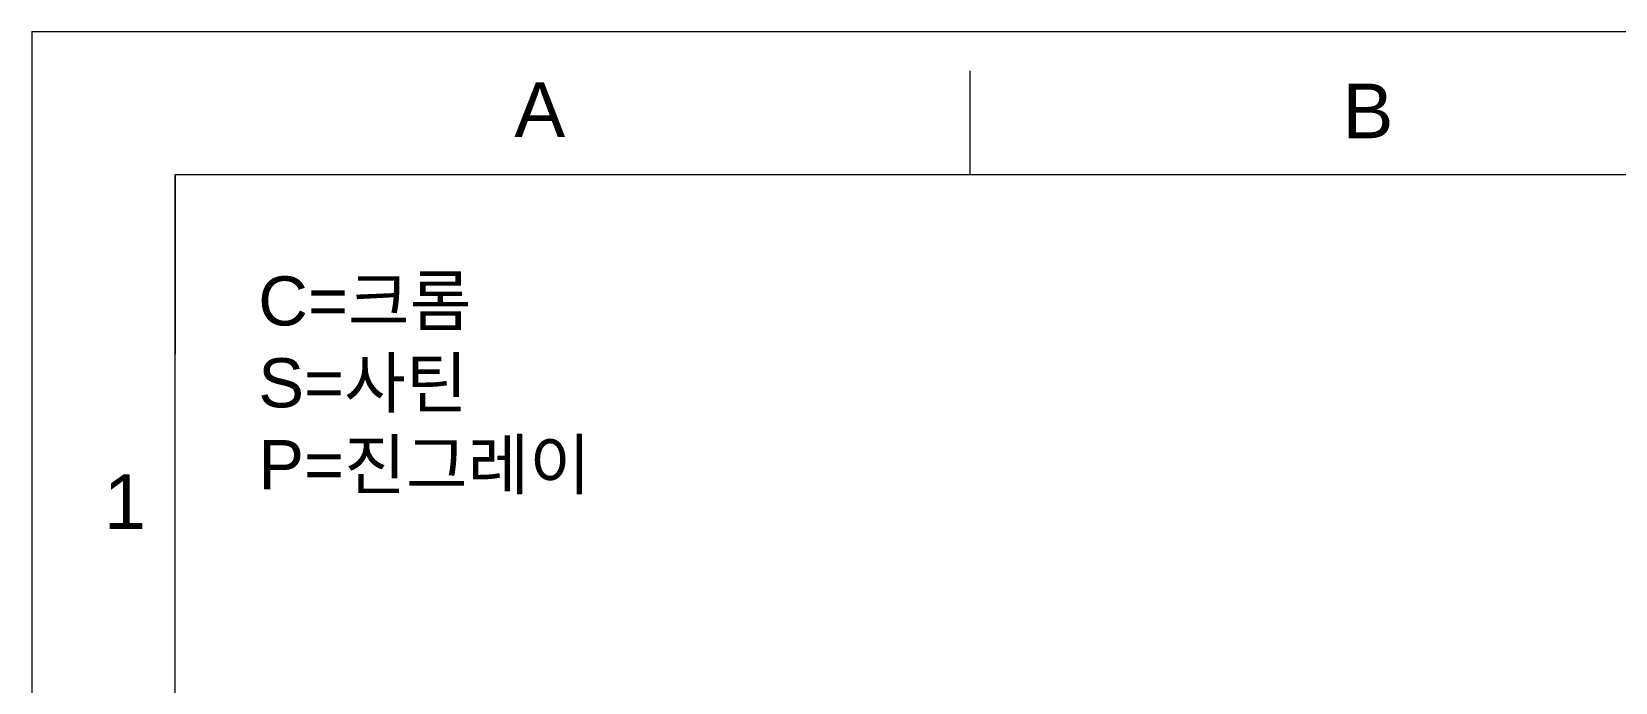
# Model space of a CAD drawing. Header units: millimetres. Extents: x 15183 to 15777, y -3358 to -2518.
# Drawn here: x 15182.6 to 15403.4, y -2608.5 to -2517.7 of the extents above; entities that cross this region are included whole.
import ezdxf

# ---------------------------------------------------------------- set-up
doc = ezdxf.new("R2010")
doc.units = ezdxf.units.MM
doc.layers.add('FORM', color=7, linetype='Continuous', lineweight=13)
doc.layers.add('TEXT', color=2, linetype='Continuous')
doc.styles.add('Arial Unicode MS', font='ARIALUNI.TTF')
doc.styles.get("Standard").update_dxf_attribs({"font": 'arial.ttf'})

msp = doc.modelspace()

# ---------------------------------------------------------------- linework, layer by layer
at = {"layer": 'FORM', "color": 7, "linetype": 'Continuous'}
for p, q in [((15182.65, -2517.68), (15776.65, -2517.68)), ((15182.65, -2517.68), (15182.65, -3357.68)), ((15313.45, -2537.68), (15313.45, -2523.14)), ((15756.65, -2537.68), (15202.65, -2537.68))]:
    msp.add_line(p, q, dxfattribs=at)
at = {"layer": 'FORM', "linetype": 'Continuous'}
msp.add_line((15202.65, -3337.68), (15202.65, -2537.68), dxfattribs=at)
at = {"layer": 'FORM'}
msp.add_line((15202.65, -2537.68), (15202.65, -2562.68), dxfattribs=at)

# ---------------------------------------------------------------- texts
at = {"layer": 'FORM', "char_height": 7.62, "attachment_point": 5}
for s, width, insert in [('A', 10, (15253.47, -2528.57)), ('B', 10, (15368.92, -2528.74)), ('1', 50, (15195.65, -2583.27))]:
    msp.add_mtext_dynamic_manual_height_columns(s, width=width, gutter_width=12.5, heights=[0], dxfattribs=dict(at, insert=insert))
at = {"layer": 'TEXT', "insert": (15214.23, -2582.26), "char_height": 6.8517, "attachment_point": 7, "style": 'Arial Unicode MS'}
msp.add_mtext_dynamic_manual_height_columns('C=크롬^JS=사틴^JP=진그레이', width=76.7648, gutter_width=40.83, heights=[0], dxfattribs=at)

doc.saveas('drawing.dxf')
